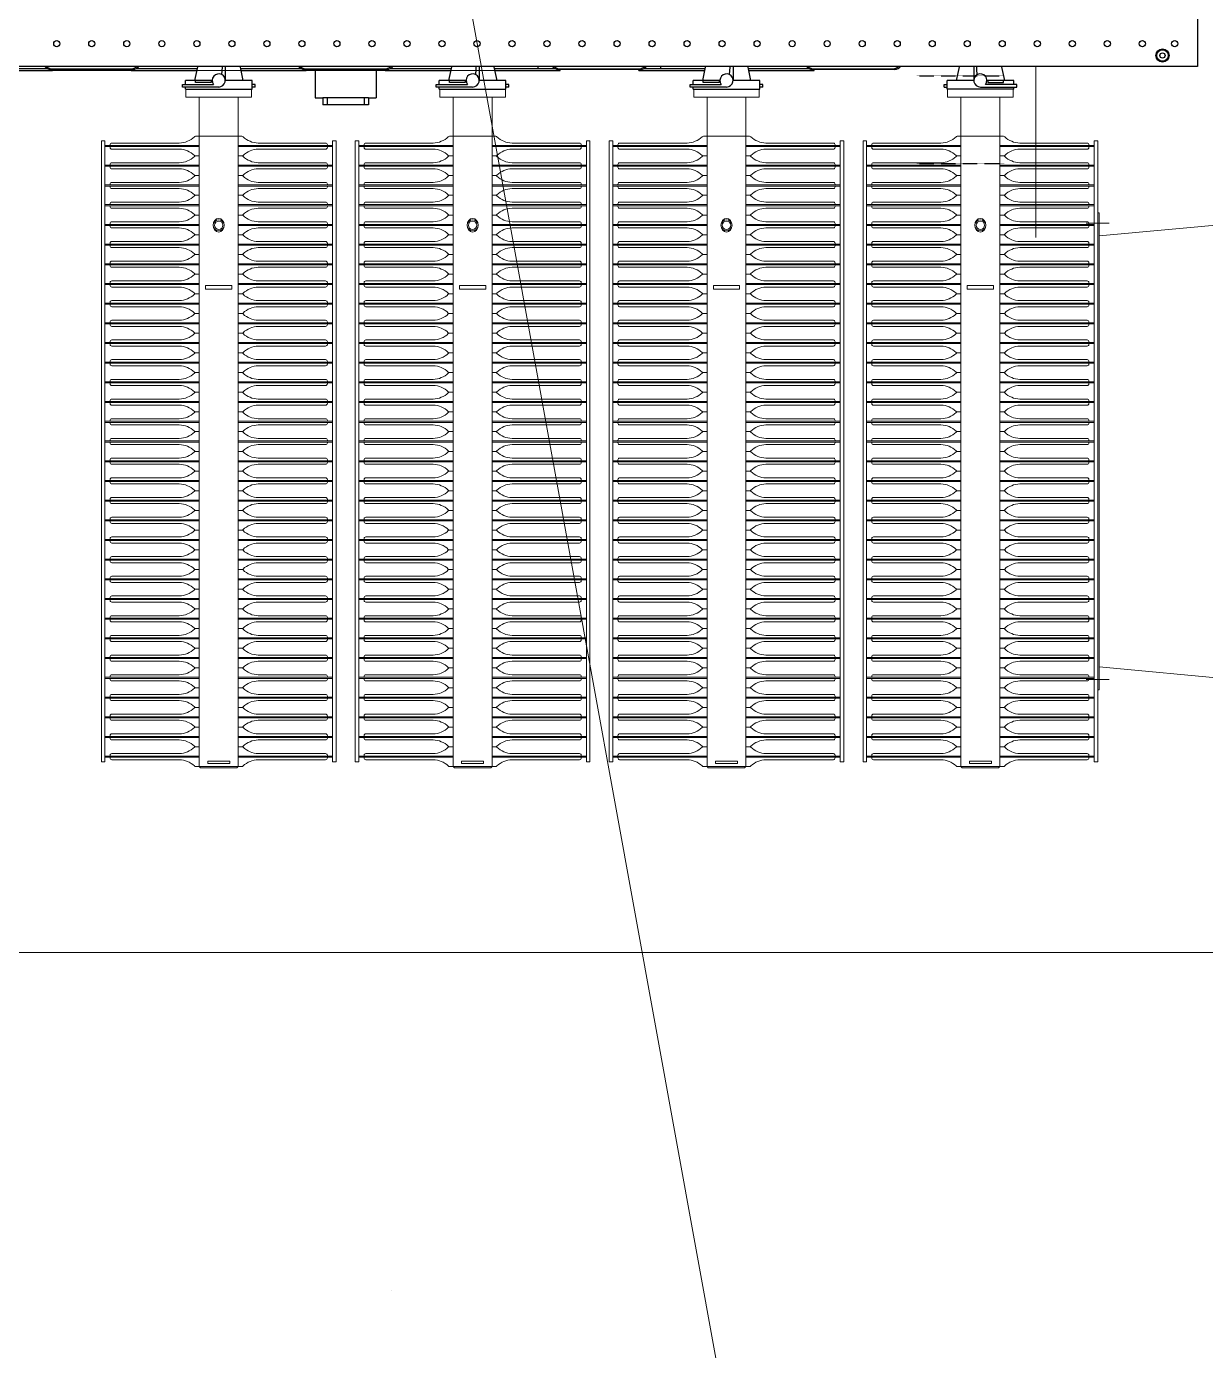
# Model space of a CAD drawing. Header units: inches. Extents: x -406115 to -363140, y -27318 to 35879.
# Drawn here: x -377788 to -375094, y 4708 to 7733 of the extents above; entities that cross this region are included whole.
import ezdxf

# ---------------------------------------------------------------- set-up
doc = ezdxf.new("R2010")
doc.units = ezdxf.units.IN
doc.header["$MEASUREMENT"] = 0
doc.set_wipeout_variables(frame=1)
doc.linetypes.add('DASHEDX2', pattern=[1.5, 1, -0.5])
for name, color, linetype, lineweight in [('Chenar', 7, 'Continuous', 30), ('Radiatori', 140, 'Continuous', 13), ('Ventilatori', 190, 'Continuous', 13)]:
    doc.layers.add(name, color=color, linetype=linetype, lineweight=lineweight)
for name, color, linetype in [('P', 250, 'Continuous'), ('PSZ_Cassa', 4, 'Continuous'), ('STD_Cassa', 7, 'Continuous'), ('STD_Coperchio', 2, 'Continuous')]:
    doc.layers.add(name, color=color, linetype=linetype)

# ---------------------------------------------------------------- blocks, each defined once
blk = doc.blocks.new('*U234')
for p, q in [((0, -75), (0, 75)), ((0, 75), (18, 75)), ((18, -75), (18, 75)), ((18, 44.5), (1547.5, 44.5)), ((107.5, -44.5), (107.5, 44.5)), ((1547.5, -44.5), (1547.5, 44.5)), ((1547.5, 44.5), (1550.5, 41.5)), ((1550.5, -41.5), (1550.5, 41.5)), ((1547.5, -44.5), (18, -44.5)), ((1547.5, -44.5), (1550.5, -41.5)), ((18, -75), (0, -75))]:
    blk.add_line(p, q)
for points in [[(107.5, 44.5), (107.5, 52.8, -0.194653), (108.6, 55.6, 0.189044), (123, 90.1), (123, 244.1, -0.414214), (127, 248.1), (128.8, 248.1)], [(152.5, 44.5), (152.5, 52.8, 0.194653), (151.4, 55.6, -0.189044), (137, 90.1), (137, 244.1, 0.414214), (133, 248.1), (131.2, 248.1)], [(152.5, 44.5), (152.5, 52.8, -0.194653), (153.6, 55.6, 0.189044), (168, 90.1), (168, 244.1, -0.414214), (172, 248.1), (173.8, 248.1)], [(197.5, 44.5), (197.5, 52.8, 0.194653), (196.4, 55.6, -0.189044), (182, 90.1), (182, 244.1, 0.414214), (178, 248.1), (176.2, 248.1)], [(197.5, 44.5), (197.5, 52.8, -0.194653), (198.6, 55.6, 0.189044), (213, 90.1), (213, 244.1, -0.414214), (217, 248.1), (218.8, 248.1)], [(242.5, 44.5), (242.5, 52.8, 0.194653), (241.4, 55.6, -0.189044), (227, 90.1), (227, 244.1, 0.414214), (223, 248.1), (221.2, 248.1)], [(242.5, 44.5), (242.5, 52.8, -0.194653), (243.6, 55.6, 0.189044), (258, 90.1), (258, 244.1, -0.414214), (262, 248.1), (263.8, 248.1)], [(287.5, 44.5), (287.5, 52.8, 0.194653), (286.4, 55.6, -0.189044), (272, 90.1), (272, 244.1, 0.414214), (268, 248.1), (266.2, 248.1)], [(287.5, 44.5), (287.5, 52.8, -0.194653), (288.6, 55.6, 0.189044), (303, 90.1), (303, 244.1, -0.414214), (307, 248.1), (308.8, 248.1)], [(332.5, 44.5), (332.5, 52.8, 0.194653), (331.4, 55.6, -0.189044), (317, 90.1), (317, 244.1, 0.414214), (313, 248.1), (311.2, 248.1)], [(332.5, 44.5), (332.5, 52.8, -0.194653), (333.6, 55.6, 0.189044), (348, 90.1), (348, 244.1, -0.414214), (352, 248.1), (353.8, 248.1)], [(377.5, 44.5), (377.5, 52.8, 0.194653), (376.4, 55.6, -0.189044), (362, 90.1), (362, 244.1, 0.414214), (358, 248.1), (356.2, 248.1)], [(377.5, 44.5), (377.5, 52.8, -0.194653), (378.6, 55.6, 0.189044), (393, 90.1), (393, 244.1, -0.414214), (397, 248.1), (398.8, 248.1)], [(422.5, 44.5), (422.5, 52.8, 0.194653), (421.4, 55.6, -0.189044), (407, 90.1), (407, 244.1, 0.414214), (403, 248.1), (401.2, 248.1)], [(422.5, 44.5), (422.5, 52.8, -0.194653), (423.6, 55.6, 0.189044), (438, 90.1), (438, 244.1, -0.414214), (442, 248.1), (443.8, 248.1)], [(467.5, 44.5), (467.5, 52.8, 0.194653), (466.4, 55.6, -0.189044), (452, 90.1), (452, 244.1, 0.414214), (448, 248.1), (446.2, 248.1)], [(467.5, 44.5), (467.5, 52.8, -0.194653), (468.6, 55.6, 0.189044), (483, 90.1), (483, 244.1, -0.414214), (487, 248.1), (488.8, 248.1)], [(512.5, 44.5), (512.5, 52.8, 0.194653), (511.4, 55.6, -0.189044), (497, 90.1), (497, 244.1, 0.414214), (493, 248.1), (491.2, 248.1)], [(512.5, 44.5), (512.5, 52.8, -0.194653), (513.6, 55.6, 0.189044), (528, 90.1), (528, 244.1, -0.414214), (532, 248.1), (533.8, 248.1)], [(557.5, 44.5), (557.5, 52.8, 0.194653), (556.4, 55.6, -0.189044), (542, 90.1), (542, 244.1, 0.414214), (538, 248.1), (536.2, 248.1)], [(557.5, 44.5), (557.5, 52.8, -0.194653), (558.6, 55.6, 0.189044), (573, 90.1), (573, 244.1, -0.414214), (577, 248.1), (578.8, 248.1)], [(602.5, 44.5), (602.5, 52.8, 0.194653), (601.4, 55.6, -0.189044), (587, 90.1), (587, 244.1, 0.414214), (583, 248.1), (581.2, 248.1)], [(602.5, 44.5), (602.5, 52.8, -0.194653), (603.6, 55.6, 0.189044), (618, 90.1), (618, 244.1, -0.414214), (622, 248.1), (623.8, 248.1)], [(647.5, 44.5), (647.5, 52.8, 0.194653), (646.4, 55.6, -0.189044), (632, 90.1), (632, 244.1, 0.414214), (628, 248.1), (626.2, 248.1)], [(647.5, 44.5), (647.5, 52.8, -0.194653), (648.6, 55.6, 0.189044), (663, 90.1), (663, 244.1, -0.414214), (667, 248.1), (668.8, 248.1)], [(692.5, 44.5), (692.5, 52.8, 0.194653), (691.4, 55.6, -0.189044), (677, 90.1), (677, 244.1, 0.414214), (673, 248.1), (671.2, 248.1)], [(692.5, 44.5), (692.5, 52.8, -0.194653), (693.6, 55.6, 0.189044), (708, 90.1), (708, 244.1, -0.414214), (712, 248.1), (713.8, 248.1)], [(737.5, 44.5), (737.5, 52.8, 0.194653), (736.4, 55.6, -0.189044), (722, 90.1), (722, 244.1, 0.414214), (718, 248.1), (716.2, 248.1)], [(737.5, 44.5), (737.5, 52.8, -0.194653), (738.6, 55.6, 0.189044), (753, 90.1), (753, 244.1, -0.414214), (757, 248.1), (758.8, 248.1)], [(782.5, 44.5), (782.5, 52.8, 0.194653), (781.4, 55.6, -0.189044), (767, 90.1), (767, 244.1, 0.414214), (763, 248.1), (761.2, 248.1)], [(782.5, 44.5), (782.5, 52.8, -0.194653), (783.6, 55.6, 0.189044), (798, 90.1), (798, 244.1, -0.414214), (802, 248.1), (803.8, 248.1)], [(827.5, 44.5), (827.5, 52.8, 0.194653), (826.4, 55.6, -0.189044), (812, 90.1), (812, 244.1, 0.414214), (808, 248.1), (806.2, 248.1)], [(827.5, 44.5), (827.5, 52.8, -0.194653), (828.6, 55.6, 0.189044), (843, 90.1), (843, 244.1, -0.414214), (847, 248.1), (848.8, 248.1)], [(872.5, 44.5), (872.5, 52.8, 0.194653), (871.4, 55.6, -0.189044), (857, 90.1), (857, 244.1, 0.414214), (853, 248.1), (851.2, 248.1)], [(872.5, 44.5), (872.5, 52.8, -0.194653), (873.6, 55.6, 0.189044), (888, 90.1), (888, 244.1, -0.414214), (892, 248.1), (893.8, 248.1)], [(917.5, 44.5), (917.5, 52.8, 0.194653), (916.4, 55.6, -0.189044), (902, 90.1), (902, 244.1, 0.414214), (898, 248.1), (896.2, 248.1)], [(917.5, 44.5), (917.5, 52.8, -0.194653), (918.6, 55.6, 0.189044), (933, 90.1), (933, 244.1, -0.414214), (937, 248.1), (938.8, 248.1)], [(962.5, 44.5), (962.5, 52.8, 0.194653), (961.4, 55.6, -0.189044), (947, 90.1), (947, 244.1, 0.414214), (943, 248.1), (941.2, 248.1)], [(962.5, 44.5), (962.5, 52.8, -0.194653), (963.6, 55.6, 0.189044), (978, 90.1), (978, 244.1, -0.414214), (982, 248.1), (983.8, 248.1)], [(1007.5, 44.5), (1007.5, 52.8, 0.194653), (1006.4, 55.6, -0.189044), (992, 90.1), (992, 244.1, 0.414214), (988, 248.1), (986.2, 248.1)], [(1007.5, 44.5), (1007.5, 52.8, -0.194653), (1008.6, 55.6, 0.189044), (1023, 90.1), (1023, 244.1, -0.414214), (1027, 248.1), (1028.8, 248.1)], [(1052.5, 44.5), (1052.5, 52.8, 0.194653), (1051.4, 55.6, -0.189044), (1037, 90.1), (1037, 244.1, 0.414214), (1033, 248.1), (1031.2, 248.1)], [(1052.5, 44.5), (1052.5, 52.8, -0.194653), (1053.6, 55.6, 0.189044), (1068, 90.1), (1068, 244.1, -0.414214), (1072, 248.1), (1073.8, 248.1)], [(1097.5, 44.5), (1097.5, 52.8, 0.194653), (1096.4, 55.6, -0.189044), (1082, 90.1), (1082, 244.1, 0.414214), (1078, 248.1), (1076.2, 248.1)], [(1097.5, 44.5), (1097.5, 52.8, -0.194653), (1098.6, 55.6, 0.189044), (1113, 90.1), (1113, 244.1, -0.414214), (1117, 248.1), (1118.8, 248.1)], [(1142.5, 44.5), (1142.5, 52.8, 0.194653), (1141.4, 55.6, -0.189044), (1127, 90.1), (1127, 244.1, 0.414214), (1123, 248.1), (1121.2, 248.1)], [(1142.5, 44.5), (1142.5, 52.8, -0.194653), (1143.6, 55.6, 0.189044), (1158, 90.1), (1158, 244.1, -0.414214), (1162, 248.1), (1163.8, 248.1)], [(1187.5, 44.5), (1187.5, 52.8, 0.194653), (1186.4, 55.6, -0.189044), (1172, 90.1), (1172, 244.1, 0.414214), (1168, 248.1), (1166.2, 248.1)], [(1187.5, 44.5), (1187.5, 52.8, -0.194653), (1188.6, 55.6, 0.189044), (1203, 90.1), (1203, 244.1, -0.414214), (1207, 248.1), (1208.8, 248.1)], [(1232.5, 44.5), (1232.5, 52.8, 0.194653), (1231.4, 55.6, -0.189044), (1217, 90.1), (1217, 244.1, 0.414214), (1213, 248.1), (1211.2, 248.1)], [(1232.5, 44.5), (1232.5, 52.8, -0.194653), (1233.6, 55.6, 0.189044), (1248, 90.1), (1248, 244.1, -0.414214), (1252, 248.1), (1253.8, 248.1)], [(1277.5, 44.5), (1277.5, 52.8, 0.194653), (1276.4, 55.6, -0.189044), (1262, 90.1), (1262, 244.1, 0.414214), (1258, 248.1), (1256.2, 248.1)], [(1277.5, 44.5), (1277.5, 52.8, -0.194653), (1278.6, 55.6, 0.189044), (1293, 90.1), (1293, 244.1, -0.414214), (1297, 248.1), (1298.8, 248.1)], [(1322.5, 44.5), (1322.5, 52.8, 0.194653), (1321.4, 55.6, -0.189044), (1307, 90.1), (1307, 244.1, 0.414214), (1303, 248.1), (1301.2, 248.1)], [(1322.5, 44.5), (1322.5, 52.8, -0.194653), (1323.6, 55.6, 0.189044), (1338, 90.1), (1338, 244.1, -0.414214), (1342, 248.1), (1343.8, 248.1)], [(1367.5, 44.5), (1367.5, 52.8, 0.194653), (1366.4, 55.6, -0.189044), (1352, 90.1), (1352, 244.1, 0.414214), (1348, 248.1), (1346.2, 248.1)], [(1367.5, 44.5), (1367.5, 52.8, -0.194653), (1368.6, 55.6, 0.189044), (1383, 90.1), (1383, 244.1, -0.414214), (1387, 248.1), (1388.8, 248.1)], [(1412.5, 44.5), (1412.5, 52.8, 0.194653), (1411.4, 55.6, -0.189044), (1397, 90.1), (1397, 244.1, 0.414214), (1393, 248.1), (1391.2, 248.1)], [(1412.5, 44.5), (1412.5, 52.8, -0.194653), (1413.6, 55.6, 0.189044), (1428, 90.1), (1428, 244.1, -0.414214), (1432, 248.1), (1433.8, 248.1)], [(1457.5, 44.5), (1457.5, 52.8, 0.194653), (1456.4, 55.6, -0.189044), (1442, 90.1), (1442, 244.1, 0.414214), (1438, 248.1), (1436.2, 248.1)], [(1457.5, 44.5), (1457.5, 52.8, -0.194653), (1458.6, 55.6, 0.189044), (1473, 90.1), (1473, 244.1, -0.414214), (1477, 248.1), (1478.8, 248.1)], [(1502.5, 44.5), (1502.5, 52.8, 0.194653), (1501.4, 55.6, -0.189044), (1487, 90.1), (1487, 244.1, 0.414214), (1483, 248.1), (1481.2, 248.1)], [(1502.5, 44.5), (1502.5, 52.8, -0.194653), (1503.6, 55.6, 0.189044), (1518, 90.1), (1518, 244.1, -0.414214), (1522, 248.1), (1523.8, 248.1)], [(1547.5, 44.5), (1547.5, 52.8, 0.194653), (1546.4, 55.6, -0.189044), (1532, 90.1), (1532, 244.1, 0.414214), (1528, 248.1), (1526.2, 248.1)], [(107.5, -44.5), (107.5, -52.8, 0.194653), (108.6, -55.6, -0.189044), (123, -90.1), (123, -244.1, 0.414214), (127, -248.1), (128.8, -248.1)], [(152.5, -44.5), (152.5, -52.8, -0.194653), (151.4, -55.6, 0.189044), (137, -90.1), (137, -244.1, -0.414214), (133, -248.1), (131.2, -248.1)], [(152.5, -44.5), (152.5, -52.8, 0.194653), (153.6, -55.6, -0.189044), (168, -90.1), (168, -244.1, 0.414214), (172, -248.1), (173.8, -248.1)], [(197.5, -44.5), (197.5, -52.8, -0.194653), (196.4, -55.6, 0.189044), (182, -90.1), (182, -244.1, -0.414214), (178, -248.1), (176.2, -248.1)], [(197.5, -44.5), (197.5, -52.8, 0.194653), (198.6, -55.6, -0.189044), (213, -90.1), (213, -244.1, 0.414214), (217, -248.1), (218.8, -248.1)], [(242.5, -44.5), (242.5, -52.8, -0.194653), (241.4, -55.6, 0.189044), (227, -90.1), (227, -244.1, -0.414214), (223, -248.1), (221.2, -248.1)], [(242.5, -44.5), (242.5, -52.8, 0.194653), (243.6, -55.6, -0.189044), (258, -90.1), (258, -244.1, 0.414214), (262, -248.1), (263.8, -248.1)], [(287.5, -44.5), (287.5, -52.8, -0.194653), (286.4, -55.6, 0.189044), (272, -90.1), (272, -244.1, -0.414214), (268, -248.1), (266.2, -248.1)], [(287.5, -44.5), (287.5, -52.8, 0.194653), (288.6, -55.6, -0.189044), (303, -90.1), (303, -244.1, 0.414214), (307, -248.1), (308.8, -248.1)], [(332.5, -44.5), (332.5, -52.8, -0.194653), (331.4, -55.6, 0.189044), (317, -90.1), (317, -244.1, -0.414214), (313, -248.1), (311.2, -248.1)], [(332.5, -44.5), (332.5, -52.8, 0.194653), (333.6, -55.6, -0.189044), (348, -90.1), (348, -244.1, 0.414214), (352, -248.1), (353.8, -248.1)], [(377.5, -44.5), (377.5, -52.8, -0.194653), (376.4, -55.6, 0.189044), (362, -90.1), (362, -244.1, -0.414214), (358, -248.1), (356.2, -248.1)], [(377.5, -44.5), (377.5, -52.8, 0.194653), (378.6, -55.6, -0.189044), (393, -90.1), (393, -244.1, 0.414214), (397, -248.1), (398.8, -248.1)], [(422.5, -44.5), (422.5, -52.8, -0.194653), (421.4, -55.6, 0.189044), (407, -90.1), (407, -244.1, -0.414214), (403, -248.1), (401.2, -248.1)], [(422.5, -44.5), (422.5, -52.8, 0.194653), (423.6, -55.6, -0.189044), (438, -90.1), (438, -244.1, 0.414214), (442, -248.1), (443.8, -248.1)], [(467.5, -44.5), (467.5, -52.8, -0.194653), (466.4, -55.6, 0.189044), (452, -90.1), (452, -244.1, -0.414214), (448, -248.1), (446.2, -248.1)], [(467.5, -44.5), (467.5, -52.8, 0.194653), (468.6, -55.6, -0.189044), (483, -90.1), (483, -244.1, 0.414214), (487, -248.1), (488.8, -248.1)], [(512.5, -44.5), (512.5, -52.8, -0.194653), (511.4, -55.6, 0.189044), (497, -90.1), (497, -244.1, -0.414214), (493, -248.1), (491.2, -248.1)], [(512.5, -44.5), (512.5, -52.8, 0.194653), (513.6, -55.6, -0.189044), (528, -90.1), (528, -244.1, 0.414214), (532, -248.1), (533.8, -248.1)], [(557.5, -44.5), (557.5, -52.8, -0.194653), (556.4, -55.6, 0.189044), (542, -90.1), (542, -244.1, -0.414214), (538, -248.1), (536.2, -248.1)], [(557.5, -44.5), (557.5, -52.8, 0.194653), (558.6, -55.6, -0.189044), (573, -90.1), (573, -244.1, 0.414214), (577, -248.1), (578.8, -248.1)], [(602.5, -44.5), (602.5, -52.8, -0.194653), (601.4, -55.6, 0.189044), (587, -90.1), (587, -244.1, -0.414214), (583, -248.1), (581.2, -248.1)], [(602.5, -44.5), (602.5, -52.8, 0.194653), (603.6, -55.6, -0.189044), (618, -90.1), (618, -244.1, 0.414214), (622, -248.1), (623.8, -248.1)], [(647.5, -44.5), (647.5, -52.8, -0.194653), (646.4, -55.6, 0.189044), (632, -90.1), (632, -244.1, -0.414214), (628, -248.1), (626.2, -248.1)], [(647.5, -44.5), (647.5, -52.8, 0.194653), (648.6, -55.6, -0.189044), (663, -90.1), (663, -244.1, 0.414214), (667, -248.1), (668.8, -248.1)], [(692.5, -44.5), (692.5, -52.8, -0.194653), (691.4, -55.6, 0.189044), (677, -90.1), (677, -244.1, -0.414214), (673, -248.1), (671.2, -248.1)], [(692.5, -44.5), (692.5, -52.8, 0.194653), (693.6, -55.6, -0.189044), (708, -90.1), (708, -244.1, 0.414214), (712, -248.1), (713.8, -248.1)], [(737.5, -44.5), (737.5, -52.8, -0.194653), (736.4, -55.6, 0.189044), (722, -90.1), (722, -244.1, -0.414214), (718, -248.1), (716.2, -248.1)], [(737.5, -44.5), (737.5, -52.8, 0.194653), (738.6, -55.6, -0.189044), (753, -90.1), (753, -244.1, 0.414214), (757, -248.1), (758.8, -248.1)], [(782.5, -44.5), (782.5, -52.8, -0.194653), (781.4, -55.6, 0.189044), (767, -90.1), (767, -244.1, -0.414214), (763, -248.1), (761.2, -248.1)], [(782.5, -44.5), (782.5, -52.8, 0.194653), (783.6, -55.6, -0.189044), (798, -90.1), (798, -244.1, 0.414214), (802, -248.1), (803.8, -248.1)], [(827.5, -44.5), (827.5, -52.8, -0.194653), (826.4, -55.6, 0.189044), (812, -90.1), (812, -244.1, -0.414214), (808, -248.1), (806.2, -248.1)], [(827.5, -44.5), (827.5, -52.8, 0.194653), (828.6, -55.6, -0.189044), (843, -90.1), (843, -244.1, 0.414214), (847, -248.1), (848.8, -248.1)], [(872.5, -44.5), (872.5, -52.8, -0.194653), (871.4, -55.6, 0.189044), (857, -90.1), (857, -244.1, -0.414214), (853, -248.1), (851.2, -248.1)], [(872.5, -44.5), (872.5, -52.8, 0.194653), (873.6, -55.6, -0.189044), (888, -90.1), (888, -244.1, 0.414214), (892, -248.1), (893.8, -248.1)], [(917.5, -44.5), (917.5, -52.8, -0.194653), (916.4, -55.6, 0.189044), (902, -90.1), (902, -244.1, -0.414214), (898, -248.1), (896.2, -248.1)], [(917.5, -44.5), (917.5, -52.8, 0.194653), (918.6, -55.6, -0.189044), (933, -90.1), (933, -244.1, 0.414214), (937, -248.1), (938.8, -248.1)], [(962.5, -44.5), (962.5, -52.8, -0.194653), (961.4, -55.6, 0.189044), (947, -90.1), (947, -244.1, -0.414214), (943, -248.1), (941.2, -248.1)], [(962.5, -44.5), (962.5, -52.8, 0.194653), (963.6, -55.6, -0.189044), (978, -90.1), (978, -244.1, 0.414214), (982, -248.1), (983.8, -248.1)], [(1007.5, -44.5), (1007.5, -52.8, -0.194653), (1006.4, -55.6, 0.189044), (992, -90.1), (992, -244.1, -0.414214), (988, -248.1), (986.2, -248.1)], [(1007.5, -44.5), (1007.5, -52.8, 0.194653), (1008.6, -55.6, -0.189044), (1023, -90.1), (1023, -244.1, 0.414214), (1027, -248.1), (1028.8, -248.1)], [(1052.5, -44.5), (1052.5, -52.8, -0.194653), (1051.4, -55.6, 0.189044), (1037, -90.1), (1037, -244.1, -0.414214), (1033, -248.1), (1031.2, -248.1)], [(1052.5, -44.5), (1052.5, -52.8, 0.194653), (1053.6, -55.6, -0.189044), (1068, -90.1), (1068, -244.1, 0.414214), (1072, -248.1), (1073.8, -248.1)], [(1097.5, -44.5), (1097.5, -52.8, -0.194653), (1096.4, -55.6, 0.189044), (1082, -90.1), (1082, -244.1, -0.414214), (1078, -248.1), (1076.2, -248.1)], [(1097.5, -44.5), (1097.5, -52.8, 0.194653), (1098.6, -55.6, -0.189044), (1113, -90.1), (1113, -244.1, 0.414214), (1117, -248.1), (1118.8, -248.1)], [(1142.5, -44.5), (1142.5, -52.8, -0.194653), (1141.4, -55.6, 0.189044), (1127, -90.1), (1127, -244.1, -0.414214), (1123, -248.1), (1121.2, -248.1)], [(1142.5, -44.5), (1142.5, -52.8, 0.194653), (1143.6, -55.6, -0.189044), (1158, -90.1), (1158, -244.1, 0.414214), (1162, -248.1), (1163.8, -248.1)], [(1187.5, -44.5), (1187.5, -52.8, -0.194653), (1186.4, -55.6, 0.189044), (1172, -90.1), (1172, -244.1, -0.414214), (1168, -248.1), (1166.2, -248.1)], [(1187.5, -44.5), (1187.5, -52.8, 0.194653), (1188.6, -55.6, -0.189044), (1203, -90.1), (1203, -244.1, 0.414214), (1207, -248.1), (1208.8, -248.1)], [(1232.5, -44.5), (1232.5, -52.8, -0.194653), (1231.4, -55.6, 0.189044), (1217, -90.1), (1217, -244.1, -0.414214), (1213, -248.1), (1211.2, -248.1)], [(1232.5, -44.5), (1232.5, -52.8, 0.194653), (1233.6, -55.6, -0.189044), (1248, -90.1), (1248, -244.1, 0.414214), (1252, -248.1), (1253.8, -248.1)], [(1277.5, -44.5), (1277.5, -52.8, -0.194653), (1276.4, -55.6, 0.189044), (1262, -90.1), (1262, -244.1, -0.414214), (1258, -248.1), (1256.2, -248.1)], [(1277.5, -44.5), (1277.5, -52.8, 0.194653), (1278.6, -55.6, -0.189044), (1293, -90.1), (1293, -244.1, 0.414214), (1297, -248.1), (1298.8, -248.1)], [(1322.5, -44.5), (1322.5, -52.8, -0.194653), (1321.4, -55.6, 0.189044), (1307, -90.1), (1307, -244.1, -0.414214), (1303, -248.1), (1301.2, -248.1)], [(1322.5, -44.5), (1322.5, -52.8, 0.194653), (1323.6, -55.6, -0.189044), (1338, -90.1), (1338, -244.1, 0.414214), (1342, -248.1), (1343.8, -248.1)], [(1367.5, -44.5), (1367.5, -52.8, -0.194653), (1366.4, -55.6, 0.189044), (1352, -90.1), (1352, -244.1, -0.414214), (1348, -248.1), (1346.2, -248.1)], [(1367.5, -44.5), (1367.5, -52.8, 0.194653), (1368.6, -55.6, -0.189044), (1383, -90.1), (1383, -244.1, 0.414214), (1387, -248.1), (1388.8, -248.1)], [(1412.5, -44.5), (1412.5, -52.8, -0.194653), (1411.4, -55.6, 0.189044), (1397, -90.1), (1397, -244.1, -0.414214), (1393, -248.1), (1391.2, -248.1)], [(1412.5, -44.5), (1412.5, -52.8, 0.194653), (1413.6, -55.6, -0.189044), (1428, -90.1), (1428, -244.1, 0.414214), (1432, -248.1), (1433.8, -248.1)], [(1457.5, -44.5), (1457.5, -52.8, -0.194653), (1456.4, -55.6, 0.189044), (1442, -90.1), (1442, -244.1, -0.414214), (1438, -248.1), (1436.2, -248.1)], [(1457.5, -44.5), (1457.5, -52.8, 0.194653), (1458.6, -55.6, -0.189044), (1473, -90.1), (1473, -244.1, 0.414214), (1477, -248.1), (1478.8, -248.1)], [(1502.5, -44.5), (1502.5, -52.8, -0.194653), (1501.4, -55.6, 0.189044), (1487, -90.1), (1487, -244.1, -0.414214), (1483, -248.1), (1481.2, -248.1)], [(1502.5, -44.5), (1502.5, -52.8, 0.194653), (1503.6, -55.6, -0.189044), (1518, -90.1), (1518, -244.1, 0.414214), (1522, -248.1), (1523.8, -248.1)], [(1547.5, -44.5), (1547.5, -52.8, -0.194653), (1546.4, -55.6, 0.189044), (1532, -90.1), (1532, -244.1, -0.414214), (1528, -248.1), (1526.2, -248.1)]]:
    blk.add_lwpolyline(points, format="xyb")
for points in [[(118, 260), (1537, 260), (1537, 268), (118, 268)], [(448.7, 30), (456.8, 30), (456.8, -30), (448.7, -30)], [(1535.7, 25.1), (1540.8, 25.1), (1540.8, -25.1), (1535.7, -25.1)], [(118, -260), (1537, -260), (1537, -268), (118, -268)]]:
    blk.add_lwpolyline(points, close=True)
for points in [[(128.8, 44.5), (128.8, 260), (131.2, 260), (131.2, 44.5)], [(173.8, 44.5), (173.8, 260), (176.2, 260), (176.2, 44.5)], [(218.8, 44.5), (218.8, 260), (221.2, 260), (221.2, 44.5)], [(263.8, 44.5), (263.8, 260), (266.2, 260), (266.2, 44.5)], [(308.8, 44.5), (308.8, 260), (311.2, 260), (311.2, 44.5)], [(353.8, 44.5), (353.8, 260), (356.2, 260), (356.2, 44.5)], [(398.8, 44.5), (398.8, 260), (401.2, 260), (401.2, 44.5)], [(443.8, 44.5), (443.8, 260), (446.2, 260), (446.2, 44.5)], [(488.8, 44.5), (488.8, 260), (491.2, 260), (491.2, 44.5)], [(533.8, 44.5), (533.8, 260), (536.2, 260), (536.2, 44.5)], [(578.8, 44.5), (578.8, 260), (581.2, 260), (581.2, 44.5)], [(623.8, 44.5), (623.8, 260), (626.2, 260), (626.2, 44.5)], [(668.8, 44.5), (668.8, 260), (671.2, 260), (671.2, 44.5)], [(713.8, 44.5), (713.8, 260), (716.2, 260), (716.2, 44.5)], [(758.8, 44.5), (758.8, 260), (761.2, 260), (761.2, 44.5)], [(803.8, 44.5), (803.8, 260), (806.2, 260), (806.2, 44.5)], [(848.8, 44.5), (848.8, 260), (851.2, 260), (851.2, 44.5)], [(893.8, 44.5), (893.8, 260), (896.2, 260), (896.2, 44.5)], [(938.8, 44.5), (938.8, 260), (941.2, 260), (941.2, 44.5)], [(983.8, 44.5), (983.8, 260), (986.2, 260), (986.2, 44.5)], [(1028.8, 44.5), (1028.8, 260), (1031.2, 260), (1031.2, 44.5)], [(1073.8, 44.5), (1073.8, 260), (1076.2, 260), (1076.2, 44.5)], [(1118.8, 44.5), (1118.8, 260), (1121.2, 260), (1121.2, 44.5)], [(1163.8, 44.5), (1163.8, 260), (1166.2, 260), (1166.2, 44.5)], [(1208.8, 44.5), (1208.8, 260), (1211.2, 260), (1211.2, 44.5)], [(1253.8, 44.5), (1253.8, 260), (1256.2, 260), (1256.2, 44.5)], [(1298.8, 44.5), (1298.8, 260), (1301.2, 260), (1301.2, 44.5)], [(1343.8, 44.5), (1343.8, 260), (1346.2, 260), (1346.2, 44.5)], [(1388.8, 44.5), (1388.8, 260), (1391.2, 260), (1391.2, 44.5)], [(1433.8, 44.5), (1433.8, 260), (1436.2, 260), (1436.2, 44.5)], [(1478.8, 44.5), (1478.8, 260), (1481.2, 260), (1481.2, 44.5)], [(1523.8, 44.5), (1523.8, 260), (1526.2, 260), (1526.2, 44.5)], [(128.8, -44.5), (128.8, -260), (131.2, -260), (131.2, -44.5)], [(173.8, -44.5), (173.8, -260), (176.2, -260), (176.2, -44.5)], [(218.8, -44.5), (218.8, -260), (221.2, -260), (221.2, -44.5)], [(263.8, -44.5), (263.8, -260), (266.2, -260), (266.2, -44.5)], [(308.8, -44.5), (308.8, -260), (311.2, -260), (311.2, -44.5)], [(353.8, -44.5), (353.8, -260), (356.2, -260), (356.2, -44.5)], [(398.8, -44.5), (398.8, -260), (401.2, -260), (401.2, -44.5)], [(443.8, -44.5), (443.8, -260), (446.2, -260), (446.2, -44.5)], [(488.8, -44.5), (488.8, -260), (491.2, -260), (491.2, -44.5)], [(533.8, -44.5), (533.8, -260), (536.2, -260), (536.2, -44.5)], [(578.8, -44.5), (578.8, -260), (581.2, -260), (581.2, -44.5)], [(623.8, -44.5), (623.8, -260), (626.2, -260), (626.2, -44.5)], [(668.8, -44.5), (668.8, -260), (671.2, -260), (671.2, -44.5)], [(713.8, -44.5), (713.8, -260), (716.2, -260), (716.2, -44.5)], [(758.8, -44.5), (758.8, -260), (761.2, -260), (761.2, -44.5)], [(803.8, -44.5), (803.8, -260), (806.2, -260), (806.2, -44.5)], [(848.8, -44.5), (848.8, -260), (851.2, -260), (851.2, -44.5)], [(893.8, -44.5), (893.8, -260), (896.2, -260), (896.2, -44.5)], [(938.8, -44.5), (938.8, -260), (941.2, -260), (941.2, -44.5)], [(983.8, -44.5), (983.8, -260), (986.2, -260), (986.2, -44.5)], [(1028.8, -44.5), (1028.8, -260), (1031.2, -260), (1031.2, -44.5)], [(1073.8, -44.5), (1073.8, -260), (1076.2, -260), (1076.2, -44.5)], [(1118.8, -44.5), (1118.8, -260), (1121.2, -260), (1121.2, -44.5)], [(1163.8, -44.5), (1163.8, -260), (1166.2, -260), (1166.2, -44.5)], [(1208.8, -44.5), (1208.8, -260), (1211.2, -260), (1211.2, -44.5)], [(1253.8, -44.5), (1253.8, -260), (1256.2, -260), (1256.2, -44.5)], [(1298.8, -44.5), (1298.8, -260), (1301.2, -260), (1301.2, -44.5)], [(1343.8, -44.5), (1343.8, -260), (1346.2, -260), (1346.2, -44.5)], [(1388.8, -44.5), (1388.8, -260), (1391.2, -260), (1391.2, -44.5)], [(1433.8, -44.5), (1433.8, -260), (1436.2, -260), (1436.2, -44.5)], [(1478.8, -44.5), (1478.8, -260), (1481.2, -260), (1481.2, -44.5)], [(1523.8, -44.5), (1523.8, -260), (1526.2, -260), (1526.2, -44.5)]]:
    blk.add_lwpolyline(points)
for radius in [12.6, 9.6]:
    blk.add_circle((311, 0), radius)
blk.add_ellipse((311, 0), major_axis=(15.7, 0), ratio=0.806492)
blk = doc.blocks.new('*U235')
blk.add_wipeout([(0, -545), (3.2, -545), (3.2, -492.5), (334.7, -523), (366.8, -555), (366.8, -638), (370, -638), (416.7, -612.4), (458.5, 0), (416.7, 612.4), (370, 638), (366.8, 638), (366.8, 555), (334.7, 523), (3.2, 492.5), (3.2, 545), (0, 545)])
at = {"ltscale": 10}
for p, q in [((366.8, 638), (366.8, -638)), ((366.8, 638), (370, 638)), ((366.8, 638), (366.8, 638)), ((370, 638), (370, -638)), ((370, 638), (416.7, 612.4)), ((416.7, 612.4), (416.7, -612.4)), ((458.5, 0), (416.7, 612.4)), ((333.8, 523), (3.2, 492.5)), ((416.7, -612.4), (458.5, 0)), ((334.7, -523), (3.2, -492.5)), ((416.7, -612.4), (370, -638)), ((370, -638), (366.8, -638))]:
    blk.add_line(p, q, dxfattribs=at)
for p, q in [((-26.1, 521.5), (26.1, 521.5)), ((-26.1, -521.5), (26.1, -521.5))]:
    blk.add_line(p, q)
blk.add_lwpolyline([(0, 545), (0, -545), (3.2, -545), (3.2, 545)], close=True, dxfattribs=at)
for centre, start, end in [((334.7, 555), 270, 0), ((334.7, -555), 0, 90)]:
    blk.add_arc(centre, 32.1, start, end, dxfattribs=at)

msp = doc.modelspace()

# ---------------------------------------------------------------- linework, layer by layer
at = {"color": 253, "lineweight": 0, "ltscale": 0.13}
msp.add_line((-377783.803, 7632.299), (-376597.763, 7632.299), dxfattribs=at)
at = {"color": 7, "lineweight": 0, "ltscale": 0.13}
msp.add_line((-376954.775, 4845.135), (-376954.775, 4845.135), dxfattribs=at)
at = {"layer": 'Chenar', "color": 3, "linetype": 'DASHEDX2', "ltscale": 0.5}
for p, q in [((-375753.824, 7620.299), (-375553.824, 7620.299)), ((-375753.824, 7420.299), (-375553.824, 7420.299))]:
    msp.add_line(p, q, dxfattribs=at)
at = {"layer": 'P', "color": 7, "linetype": 'Continuous', "lineweight": 0}
msp.add_lwpolyline([(-375481.368, 7251.031), (-375481.368, 7642.157)], dxfattribs=at)
at = {"layer": 'PSZ_Cassa'}
for p, q in [((-375623.368, 7657.799), (-375623.368, 7609.799)), ((-375618.368, 7657.799), (-375623.368, 7657.799)), ((-375615.331, 7623.085), (-375618.368, 7657.799)), ((-375656.194, 7643.799), (-375663.368, 7609.799)), ((-375560.542, 7643.799), (-375553.368, 7609.799)), ((-375691.368, 7594.799), (-375691.368, 7600.799)), ((-375691.368, 7600.799), (-375684.568, 7600.799)), ((-375691.368, 7594.799), (-375684.568, 7594.799)), ((-375684.568, 7589.799), (-375684.568, 7609.799)), ((-375623.368, 7609.799), (-375684.568, 7609.799)), ((-375608.368, 7594.799), (-375525.368, 7594.799)), ((-375525.368, 7600.799), (-375596.368, 7600.799)), ((-375532.168, 7609.799), (-375593.368, 7609.799)), ((-375591.368, 7609.799), (-375591.368, 7604.799)), ((-375591.368, 7604.799), (-375555.368, 7604.799)), ((-375555.368, 7604.799), (-375555.368, 7609.799)), ((-375532.168, 7600.799), (-375532.168, 7609.799)), ((-375532.168, 7589.799), (-375532.168, 7594.799)), ((-375525.368, 7594.799), (-375525.368, 7600.799)), ((-375532.168, 7589.799), (-375684.568, 7589.799))]:
    msp.add_line(p, q, dxfattribs=at)
msp.add_arc((-375608.368, 7609.799), 15, 323.130102, 270, dxfattribs=at)
at = {"layer": 'STD_Cassa'}
for p, q in [((-377341.405, 7623.085), (-377338.368, 7657.799)), ((-377338.368, 7657.799), (-377333.368, 7657.799)), ((-377333.368, 7657.799), (-377333.368, 7609.799)), ((-376761.405, 7623.085), (-376758.368, 7657.799)), ((-376758.368, 7657.799), (-376753.368, 7657.799)), ((-376753.368, 7657.799), (-376753.368, 7609.799)), ((-376181.405, 7623.085), (-376178.368, 7657.799)), ((-376178.368, 7657.799), (-376173.368, 7657.799)), ((-376173.368, 7657.799), (-376173.368, 7609.799)), ((-378128.368, 7632.299), (-377728.368, 7632.299)), ((-378116.052, 7637.299), (-377740.685, 7637.299)), ((-377732.368, 7636.091), (-377544.368, 7636.091)), ((-377544.368, 7634.799), (-377732.368, 7634.799)), ((-377728.368, 7632.299), (-377728.368, 7634.799)), ((-377548.368, 7632.299), (-377548.368, 7634.799)), ((-377548.368, 7632.299), (-377398.621, 7632.299)), ((-377536.052, 7637.299), (-377397.566, 7637.299)), ((-377396.194, 7643.799), (-377403.368, 7609.799)), ((-377300.542, 7643.799), (-377293.368, 7609.799)), ((-377299.171, 7637.299), (-377160.767, 7637.299)), ((-377298.116, 7632.299), (-377148.368, 7632.299)), ((-377164.868, 7640.813), (-377164.868, 7637.299)), ((-377152.368, 7636.091), (-376964.368, 7636.091)), ((-376964.368, 7634.799), (-377152.368, 7634.799)), ((-377148.368, 7632.299), (-377148.368, 7634.799)), ((-377128.368, 7634.799), (-377128.368, 7569.799)), ((-376988.368, 7634.799), (-376988.368, 7569.799)), ((-376968.368, 7632.299), (-376968.368, 7634.799)), ((-376968.368, 7632.299), (-376818.621, 7632.299)), ((-376955.969, 7637.299), (-376817.566, 7637.299)), ((-376816.194, 7643.799), (-376823.368, 7609.799)), ((-376720.542, 7643.799), (-376713.368, 7609.799)), ((-376719.171, 7637.299), (-376580.685, 7637.299)), ((-376718.116, 7632.299), (-376568.368, 7632.299)), ((-376618.368, 7637.299), (-376618.368, 7643.799)), ((-376572.368, 7636.091), (-376384.368, 7636.091)), ((-376384.368, 7634.799), (-376572.368, 7634.799)), ((-376568.368, 7632.299), (-376568.368, 7634.799)), ((-376388.368, 7632.299), (-376388.368, 7634.799)), ((-376388.368, 7632.299), (-376238.621, 7632.299)), ((-376376.052, 7637.299), (-376237.566, 7637.299)), ((-376338.368, 7637.299), (-376338.368, 7643.799)), ((-376236.194, 7643.799), (-376243.368, 7609.799)), ((-376140.542, 7643.799), (-376133.368, 7609.799)), ((-376139.171, 7637.299), (-376000.767, 7637.299)), ((-376138.116, 7632.299), (-375988.368, 7632.299)), ((-375992.368, 7636.091), (-375804.368, 7636.091)), ((-375804.368, 7634.799), (-375992.368, 7634.799)), ((-375988.368, 7632.299), (-375988.368, 7634.799)), ((-377431.368, 7600.799), (-377360.368, 7600.799)), ((-377431.368, 7594.799), (-377431.368, 7600.799)), ((-377348.368, 7594.799), (-377431.368, 7594.799)), ((-377363.368, 7609.799), (-377424.568, 7609.799)), ((-377424.568, 7600.799), (-377424.568, 7609.799)), ((-377424.568, 7589.799), (-377424.568, 7594.799)), ((-377401.368, 7604.799), (-377401.368, 7609.799)), ((-377365.368, 7604.799), (-377401.368, 7604.799)), ((-377365.368, 7609.799), (-377365.368, 7604.799)), ((-377272.168, 7609.799), (-377333.368, 7609.799)), ((-377272.168, 7589.799), (-377272.168, 7609.799)), ((-377265.368, 7600.799), (-377272.168, 7600.799)), ((-377265.368, 7594.799), (-377272.168, 7594.799)), ((-377265.368, 7594.799), (-377265.368, 7600.799)), ((-376851.368, 7594.799), (-376851.368, 7600.799)), ((-376851.368, 7600.799), (-376780.368, 7600.799)), ((-376768.368, 7594.799), (-376851.368, 7594.799)), ((-376844.568, 7600.799), (-376844.568, 7609.799)), ((-376783.368, 7609.799), (-376844.568, 7609.799)), ((-376844.568, 7589.799), (-376844.568, 7594.799)), ((-376821.368, 7604.799), (-376821.368, 7609.799)), ((-376785.368, 7604.799), (-376821.368, 7604.799)), ((-376785.368, 7609.799), (-376785.368, 7604.799)), ((-376692.168, 7609.799), (-376753.368, 7609.799)), ((-376692.168, 7589.799), (-376692.168, 7609.799)), ((-376685.368, 7600.799), (-376692.168, 7600.799)), ((-376685.368, 7594.799), (-376692.168, 7594.799)), ((-376685.368, 7594.799), (-376685.368, 7600.799)), ((-376271.368, 7594.799), (-376271.368, 7600.799)), ((-376271.368, 7600.799), (-376200.368, 7600.799)), ((-376188.368, 7594.799), (-376271.368, 7594.799)), ((-376264.568, 7600.799), (-376264.568, 7609.799)), ((-376203.368, 7609.799), (-376264.568, 7609.799)), ((-376264.568, 7589.799), (-376264.568, 7594.799)), ((-376241.368, 7604.799), (-376241.368, 7609.799)), ((-376205.368, 7604.799), (-376241.368, 7604.799)), ((-376205.368, 7609.799), (-376205.368, 7604.799)), ((-376112.168, 7609.799), (-376173.368, 7609.799)), ((-376112.168, 7589.799), (-376112.168, 7609.799)), ((-376105.368, 7600.799), (-376112.168, 7600.799)), ((-376105.368, 7594.799), (-376112.168, 7594.799)), ((-376105.368, 7594.799), (-376105.368, 7600.799)), ((-377424.568, 7589.799), (-377272.168, 7589.799)), ((-377128.368, 7569.799), (-377110.868, 7569.799)), ((-377005.868, 7569.799), (-377110.868, 7569.799)), ((-377110.868, 7569.799), (-377110.868, 7553.924)), ((-377100.868, 7569.799), (-377100.868, 7553.924)), ((-377015.868, 7569.799), (-377015.868, 7553.924)), ((-377005.868, 7569.799), (-376988.368, 7569.799)), ((-377005.868, 7569.799), (-377005.868, 7553.924)), ((-376844.568, 7589.799), (-376692.168, 7589.799)), ((-376264.568, 7589.799), (-376112.168, 7589.799)), ((-377005.868, 7553.924), (-377110.868, 7553.924))]:
    msp.add_line(p, q, dxfattribs=at)
msp.add_lwpolyline([(-375114.368, 9411.799), (-375114.368, 7643.799), (-380162.368, 7643.799), (-380162.368, 9411.799)], close=True, dxfattribs=at)
msp.add_lwpolyline([(-375144.368, 7658.799), (-380127.368, 7658.799, -0.41421356), (-380147.368, 7678.799), (-380147.368, 9381.799, -0.41421356), (-380127.368, 9401.799), (-375144.368, 9401.799, -0.41421356), (-375124.368, 9381.799), (-375124.368, 7678.799, -0.41421356)], format="xyb", close=True, dxfattribs=at)
for centre in [(-377718.368, 7693.799), (-377638.368, 7693.799), (-377558.368, 7693.799), (-377478.368, 7693.799), (-377398.368, 7693.799), (-377318.368, 7693.799), (-377238.368, 7693.799), (-377158.368, 7693.799), (-377078.368, 7693.799), (-376998.368, 7693.799), (-376918.368, 7693.799), (-376838.368, 7693.799), (-376758.368, 7693.799), (-376678.368, 7693.799), (-376598.368, 7693.799), (-376518.368, 7693.799), (-376438.368, 7693.799), (-376358.368, 7693.799), (-376278.368, 7693.799), (-376198.368, 7693.799), (-376118.368, 7693.799), (-376038.368, 7693.799), (-375958.368, 7693.799), (-375878.368, 7693.799), (-375798.368, 7693.799), (-375718.368, 7693.799), (-375638.368, 7693.799), (-375558.368, 7693.799), (-375478.368, 7693.799), (-375398.368, 7693.799), (-375318.368, 7693.799), (-375238.368, 7693.799), (-375164.368, 7693.799)]:
    msp.add_circle(centre, 7, dxfattribs=at)
for centre, radius, start, end in [((-377732.368, 7650.799), 16, 206.286471, 270), ((-377544.368, 7650.799), 16, 270, 333.713529), ((-377348.368, 7609.799), 15, 270, 216.869898), ((-377152.368, 7650.799), 16, 205.957566, 270), ((-376964.368, 7650.799), 16, 270, 334.042434), ((-376768.368, 7609.799), 15, 270, 216.869898), ((-376572.368, 7650.799), 16, 206.286471, 270), ((-376384.368, 7650.799), 16, 270, 333.713529), ((-376188.368, 7609.799), 15, 270, 216.869898), ((-375992.368, 7650.799), 16, 205.957566, 270), ((-375804.368, 7650.799), 16, 270, 334.042434)]:
    msp.add_arc(centre, radius, start, end, dxfattribs=at)
for points, start_tangent, end_tangent in [([(-377744.085, 7643.751), (-377742.344, 7641.961), (-377739.31, 7639.568), (-377735.929, 7637.6), (-377732.368, 7636.091)], (0.65534933, -0.75532593), (0.94254515, -0.33407878)), ([(-377532.652, 7643.751), (-377534.392, 7641.961), (-377537.426, 7639.568), (-377540.808, 7637.6), (-377544.368, 7636.091)], (-0.65534933, -0.75532593), (-0.94254515, -0.33407878)), ([(-377164.085, 7643.751), (-377162.344, 7641.961), (-377159.31, 7639.568), (-377155.929, 7637.6), (-377152.368, 7636.091)], (0.65534933, -0.75532593), (0.94254515, -0.33407878)), ([(-376952.652, 7643.751), (-376954.392, 7641.961), (-376957.426, 7639.568), (-376960.808, 7637.6), (-376964.368, 7636.091)], (-0.65534933, -0.75532593), (-0.94254515, -0.33407878)), ([(-376584.085, 7643.751), (-376582.344, 7641.961), (-376579.31, 7639.568), (-376575.929, 7637.6), (-376572.368, 7636.091)], (0.65534933, -0.75532593), (0.94254515, -0.33407878)), ([(-376372.652, 7643.751), (-376374.392, 7641.961), (-376377.426, 7639.568), (-376380.808, 7637.6), (-376384.368, 7636.091)], (-0.65534933, -0.75532593), (-0.94254515, -0.33407878)), ([(-376004.085, 7643.751), (-376002.344, 7641.961), (-375999.31, 7639.568), (-375995.929, 7637.6), (-375992.368, 7636.091)], (0.65534933, -0.75532593), (0.94254515, -0.33407878)), ([(-375792.652, 7643.751), (-375794.392, 7641.961), (-375797.426, 7639.568), (-375800.808, 7637.6), (-375804.368, 7636.091)], (-0.65534933, -0.75532593), (-0.94254515, -0.33407878))]:
    msp.add_spline(points, degree=3, dxfattribs=dict(at, start_tangent=start_tangent, end_tangent=end_tangent))

# ---------------------------------------------------------------- block references
at = {"layer": 'Radiatori', "rotation": 270}
for p in [(-377348.368, 7589.799), (-376768.368, 7589.799), (-376188.368, 7589.799), (-375608.368, 7589.799)]:
    msp.add_blockref('*U234', p, dxfattribs=at)

# ---------------------------------------------------------------- next in the draw order: block references
at = {"layer": 'Ventilatori', "xscale": -1, "rotation": 180}
msp.add_blockref('*U235', (-375340.368, 6762.299), dxfattribs=at)

# ---------------------------------------------------------------- next in the draw order: wipeouts: each hides what was drawn before it
msp.add_wipeout([(-380164.368, 9413.799), (-375112.368, 9413.799), (-375112.368, 7641.799), (-380164.368, 7641.799)]).dxf.layer = 'STD_Coperchio'

# ---------------------------------------------------------------- next in the draw order: linework, layer by layer
at = {"lineweight": 0, "ltscale": 0.13}
msp.add_lwpolyline([(-372263.961, 13017.542), (-372263.961, 5617.542), (-381463.961, 5617.542), (-381463.961, 13017.542)], close=True, dxfattribs=at)
at = {"color": 1, "lineweight": 0, "ltscale": 0.13}
msp.add_lwpolyline([(-376818.368, 8026.299), (-376118.368, 4170.299), (-376118.368, 1670.299), (-376370.845, -822.482), (-376080.586, -3026.171)], dxfattribs=at)
at = {"layer": 'STD_Coperchio'}
msp.add_lwpolyline([(-380164.368, 9413.799), (-375112.368, 9413.799), (-375112.368, 7641.799), (-380164.368, 7641.799)], close=True, dxfattribs=at)
for centre, radius in [((-377718.368, 7693.799), 7), ((-377638.368, 7693.799), 7), ((-377558.368, 7693.799), 7), ((-377478.368, 7693.799), 7), ((-377398.368, 7693.799), 7), ((-377318.368, 7693.799), 7), ((-377238.368, 7693.799), 7), ((-377158.368, 7693.799), 7), ((-377078.368, 7693.799), 7), ((-376998.368, 7693.799), 7), ((-376918.368, 7693.799), 7), ((-376838.368, 7693.799), 7), ((-376758.368, 7693.799), 7), ((-376678.368, 7693.799), 7), ((-376598.368, 7693.799), 7), ((-376518.368, 7693.799), 7), ((-376438.368, 7693.799), 7), ((-376358.368, 7693.799), 7), ((-376278.368, 7693.799), 7), ((-376198.368, 7693.799), 7), ((-376118.368, 7693.799), 7), ((-376038.368, 7693.799), 7), ((-375958.368, 7693.799), 7), ((-375878.368, 7693.799), 7), ((-375798.368, 7693.799), 7), ((-375718.368, 7693.799), 7), ((-375638.368, 7693.799), 7), ((-375558.368, 7693.799), 7), ((-375478.368, 7693.799), 7), ((-375398.368, 7693.799), 7), ((-375318.368, 7693.799), 7), ((-375238.368, 7693.799), 7), ((-375164.368, 7693.799), 7), ((-375192.368, 7666.799), 15), ((-375192.368, 7666.799), 13), ((-375192.368, 7666.799), 6)]:
    msp.add_circle(centre, radius, dxfattribs=at)

doc.saveas('drawing.dxf')
